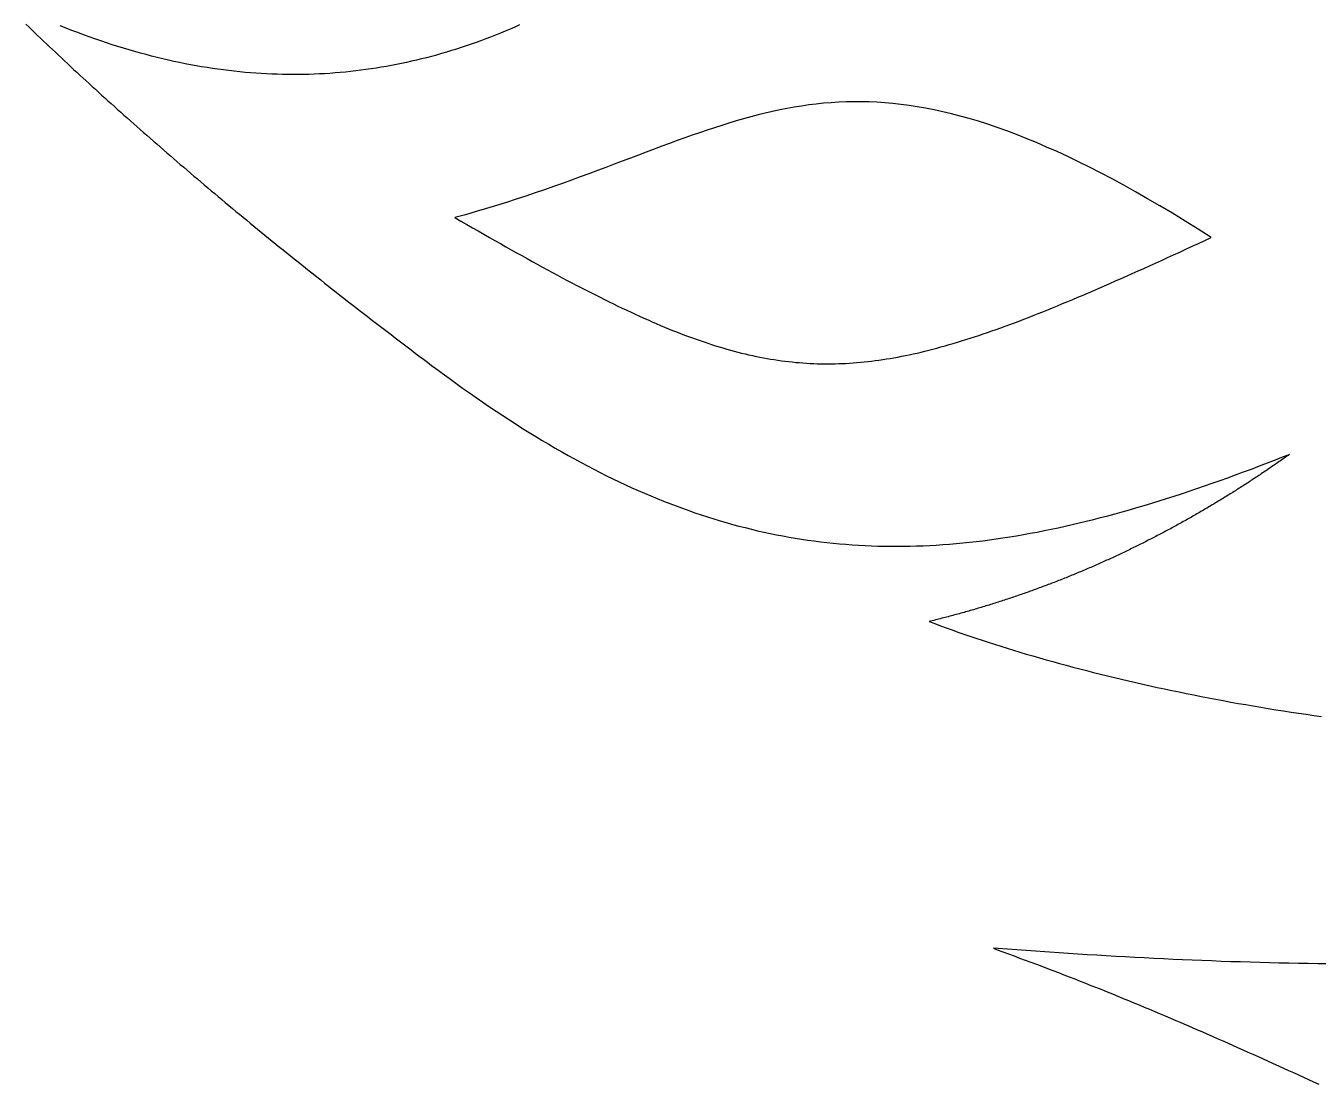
# Model space of a CAD drawing. Extents: x -11.5 to 11.5, y -11 to 11.
# Drawn here: x -8.881 to -5.215, y -8.669 to -5.667 of the extents above; entities that cross this region are included whole.
import ezdxf

# ---------------------------------------------------------------- set-up
doc = ezdxf.new("R2010")
doc.units = 0
doc.layers.add('1', color=30, linetype='CONTINUOUS')
doc.layers.add('3', color=10, linetype='CONTINUOUS')

msp = doc.modelspace()

# ---------------------------------------------------------------- linework, layer by layer
at = {"layer": '1'}
for points in [[(-8.88089, -5.66189, 0), (-8.87262, -5.66985, 0), (-8.86432, -5.67782, 0), (-8.85599, -5.6858, 0), (-8.84764, -5.69378, 0), (-8.83926, -5.70177, 0), (-8.83085, -5.70977, 0), (-8.82241, -5.71777, 0), (-8.81395, -5.72577, 0), (-8.80546, -5.73379, 0), (-8.79694, -5.74181, 0), (-8.7884, -5.74983, 0), (-8.77982, -5.75787, 0), (-8.77122, -5.76591, 0), (-8.76259, -5.77395, 0), (-8.75394, -5.782, 0), (-8.74525, -5.79006, 0), (-8.73654, -5.79813, 0), (-8.7278, -5.8062, 0), (-8.71903, -5.81428, 0), (-8.71024, -5.82236, 0), (-8.70141, -5.83045, 0), (-8.69256, -5.83855, 0), (-8.68368, -5.84665, 0), (-8.67477, -5.85476, 0), (-8.66584, -5.86288, 0), (-8.65687, -5.871, 0), (-8.64788, -5.87913, 0), (-8.63886, -5.88727, 0), (-8.62981, -5.89541, 0), (-8.62074, -5.90356, 0), (-8.61163, -5.91172, 0), (-8.6025, -5.91988, 0), (-8.59333, -5.92805, 0), (-8.58414, -5.93623, 0), (-8.57492, -5.94441, 0), (-8.56568, -5.9526, 0), (-8.5564, -5.96079, 0), (-8.5471, -5.96899, 0), (-8.53776, -5.9772, 0), (-8.5284, -5.98542, 0), (-8.51901, -5.99364, 0), (-8.50959, -6.00187, 0), (-8.50014, -6.0101, 0), (-8.49066, -6.01835, 0), (-8.48116, -6.02659, 0), (-8.47162, -6.03485, 0), (-8.46206, -6.04311, 0), (-8.45246, -6.05138, 0), (-8.44284, -6.05966, 0), (-8.43319, -6.06794, 0), (-8.42351, -6.07623, 0), (-8.4138, -6.08452, 0), (-8.40406, -6.09282, 0), (-8.39429, -6.10113, 0), (-8.38449, -6.10945, 0), (-8.37467, -6.11777, 0), (-8.36481, -6.1261, 0), (-8.35492, -6.13444, 0), (-8.34501, -6.14278, 0), (-8.33506, -6.15113, 0), (-8.32509, -6.15949, 0), (-8.31509, -6.16785, 0), (-8.30505, -6.17622, 0), (-8.29499, -6.1846, 0), (-8.2849, -6.19298, 0), (-8.27477, -6.20137, 0), (-8.26462, -6.20977, 0), (-8.25444, -6.21817, 0), (-8.24423, -6.22659, 0), (-8.23399, -6.235, 0), (-8.22371, -6.24343, 0), (-8.21341, -6.25186, 0), (-8.20308, -6.2603, 0), (-8.19272, -6.26875, 0), (-8.18233, -6.2772, 0), (-8.1719, -6.28566, 0), (-8.16145, -6.29413, 0), (-8.15097, -6.3026, 0), (-8.14046, -6.31108, 0), (-8.12991, -6.31957, 0), (-8.11934, -6.32806, 0), (-8.10874, -6.33656, 0), (-8.0981, -6.34507, 0), (-8.08744, -6.35359, 0), (-8.07674, -6.36211, 0), (-8.06602, -6.37064, 0), (-8.05526, -6.37918, 0), (-8.04447, -6.38772, 0), (-8.03366, -6.39627, 0), (-8.02281, -6.40483, 0), (-8.01193, -6.4134, 0), (-8.00102, -6.42197, 0), (-7.99008, -6.43055, 0), (-7.97911, -6.43913, 0), (-7.96811, -6.44773, 0), (-7.95707, -6.45633, 0), (-7.94601, -6.46494, 0), (-7.93492, -6.47355, 0), (-7.92379, -6.48217, 0), (-7.91263, -6.4908, 0), (-7.90144, -6.49944, 0), (-7.89022, -6.50808, 0), (-7.87897, -6.51673, 0), (-7.86769, -6.52539, 0), (-7.85638, -6.53406, 0), (-7.84504, -6.54273, 0), (-7.83366, -6.55141, 0), (-7.82225, -6.5601, 0), (-7.81081, -6.56879, 0), (-7.79934, -6.57749, 0), (-7.78784, -6.5862, 0), (-7.77631, -6.59492, 0), (-7.76475, -6.60364, 0), (-7.75315, -6.61237, 0), (-7.74152, -6.62111, 0), (-7.72986, -6.62985, 0), (-7.71817, -6.63861, 0), (-7.69966, -6.65238, 0), (-7.68031, -6.66662, 0), (-7.66103, -6.68063, 0), (-7.64182, -6.69442, 0), (-7.62268, -6.70799, 0), (-7.6036, -6.72134, 0), (-7.58459, -6.73448, 0), (-7.56565, -6.74739, 0), (-7.54676, -6.76008, 0), (-7.52793, -6.77255, 0), (-7.50916, -6.78481, 0), (-7.49045, -6.79685, 0), (-7.4718, -6.80867, 0), (-7.45319, -6.82028, 0), (-7.43464, -6.83167, 0), (-7.41613, -6.84284, 0), (-7.39768, -6.85381, 0), (-7.37927, -6.86455, 0), (-7.36091, -6.87509, 0), (-7.34259, -6.88541, 0), (-7.32431, -6.89552, 0), (-7.30607, -6.90542, 0), (-7.28787, -6.91511, 0), (-7.26971, -6.92459, 0), (-7.25158, -6.93386, 0), (-7.23349, -6.94291, 0), (-7.21542, -6.95176, 0), (-7.19739, -6.96041, 0), (-7.17939, -6.96884, 0), (-7.16141, -6.97707, 0), (-7.14346, -6.98509, 0), (-7.12553, -6.9929, 0), (-7.10762, -7.00052, 0), (-7.08974, -7.00792, 0), (-7.07187, -7.01512, 0), (-7.05402, -7.02212, 0), (-7.03619, -7.02891, 0), (-7.01837, -7.03551, 0), (-7.00056, -7.0419, 0), (-6.98276, -7.04808, 0), (-6.96498, -7.05407, 0), (-6.9472, -7.05986, 0), (-6.92942, -7.06545, 0), (-6.91165, -7.07084, 0), (-6.89388, -7.07603, 0), (-6.87612, -7.08102, 0), (-6.85835, -7.08582, 0), (-6.84058, -7.09041, 0), (-6.8228, -7.09482, 0), (-6.80502, -7.09902, 0), (-6.78724, -7.10303, 0), (-6.76944, -7.10685, 0), (-6.75163, -7.11047, 0), (-6.73381, -7.1139, 0), (-6.71598, -7.11714, 0), (-6.69813, -7.12018, 0), (-6.68027, -7.12303, 0), (-6.66238, -7.1257, 0), (-6.64448, -7.12817, 0), (-6.62655, -7.13045, 0), (-6.6086, -7.13254, 0), (-6.59063, -7.13444, 0), (-6.57262, -7.13615, 0), (-6.55459, -7.13768, 0), (-6.53653, -7.13901, 0), (-6.51844, -7.14017, 0), (-6.50031, -7.14113, 0), (-6.48215, -7.14191, 0), (-6.46396, -7.14251, 0), (-6.44572, -7.14292, 0), (-6.42744, -7.14314, 0), (-6.40913, -7.14319, 0), (-6.39077, -7.14305, 0), (-6.37236, -7.14272, 0), (-6.35391, -7.14222, 0), (-6.33541, -7.14153, 0), (-6.31686, -7.14067, 0), (-6.29826, -7.13962, 0), (-6.2796, -7.1384, 0), (-6.26089, -7.137, 0), (-6.24213, -7.13541, 0), (-6.22331, -7.13365, 0), (-6.20442, -7.13172, 0), (-6.18548, -7.12961, 0), (-6.16647, -7.12732, 0), (-6.1474, -7.12485, 0), (-6.12827, -7.12221, 0), (-6.10906, -7.1194, 0), (-6.08979, -7.11641, 0), (-6.07044, -7.11325, 0), (-6.05103, -7.10992, 0), (-6.03153, -7.10641, 0), (-6.01197, -7.10273, 0), (-5.99232, -7.09888, 0), (-5.9726, -7.09487, 0), (-5.95279, -7.09068, 0), (-5.93291, -7.08632, 0), (-5.91294, -7.08179, 0), (-5.89288, -7.0771, 0), (-5.87274, -7.07224, 0), (-5.8525, -7.06721, 0), (-5.83218, -7.06201, 0), (-5.81176, -7.05665, 0), (-5.79126, -7.05113, 0), (-5.77065, -7.04543, 0), (-5.74995, -7.03958, 0), (-5.72915, -7.03356, 0), (-5.70825, -7.02738, 0), (-5.68725, -7.02103, 0), (-5.66614, -7.01452, 0), (-5.64493, -7.00786, 0), (-5.62361, -7.00103, 0), (-5.60218, -6.99404, 0), (-5.58065, -6.98689, 0), (-5.559, -6.97958, 0), (-5.53724, -6.97211, 0), (-5.51536, -6.96449, 0), (-5.49336, -6.95671, 0), (-5.47125, -6.94877, 0), (-5.44902, -6.94067, 0), (-5.42667, -6.93242, 0), (-5.40419, -6.92401, 0), (-5.38159, -6.91545, 0), (-5.35886, -6.90674, 0), (-5.33601, -6.89787, 0), (-5.31302, -6.88885, 0), (-5.29673, -6.88268, 0), (-5.30031, -6.88523, 0), (-5.3039, -6.88777, 0), (-5.30748, -6.8903, 0), (-5.31107, -6.89283, 0), (-5.31467, -6.89536, 0), (-5.31826, -6.89788, 0), (-5.32186, -6.9004, 0), (-5.32547, -6.90292, 0), (-5.32907, -6.90542, 0), (-5.33268, -6.90793, 0), (-5.33629, -6.91043, 0), (-5.33991, -6.91292, 0), (-5.34353, -6.91541, 0), (-5.34715, -6.9179, 0), (-5.35077, -6.92038, 0), (-5.3544, -6.92285, 0), (-5.35803, -6.92532, 0), (-5.36167, -6.92779, 0), (-5.36531, -6.93025, 0), (-5.36895, -6.93271, 0), (-5.37259, -6.93516, 0), (-5.37624, -6.93761, 0), (-5.37989, -6.94005, 0), (-5.38355, -6.94249, 0), (-5.3872, -6.94492, 0), (-5.39086, -6.94735, 0), (-5.39453, -6.94977, 0), (-5.3982, -6.95219, 0), (-5.40187, -6.9546, 0), (-5.40554, -6.95701, 0), (-5.40922, -6.95942, 0), (-5.4129, -6.96182, 0), (-5.41658, -6.96421, 0), (-5.42027, -6.9666, 0), (-5.42396, -6.96898, 0), (-5.42765, -6.97136, 0), (-5.43135, -6.97374, 0), (-5.43505, -6.97611, 0), (-5.43876, -6.97847, 0), (-5.44246, -6.98083, 0), (-5.44617, -6.98319, 0), (-5.44989, -6.98554, 0), (-5.45361, -6.98788, 0), (-5.45733, -6.99022, 0), (-5.46105, -6.99256, 0), (-5.46478, -6.99489, 0), (-5.46851, -6.99721, 0), (-5.47225, -6.99953, 0), (-5.47598, -7.00185, 0), (-5.47972, -7.00416, 0), (-5.48347, -7.00646, 0), (-5.48722, -7.00876, 0), (-5.49097, -7.01106, 0), (-5.49473, -7.01335, 0), (-5.49848, -7.01563, 0), (-5.50225, -7.01791, 0), (-5.50601, -7.02019, 0), (-5.50978, -7.02246, 0), (-5.51355, -7.02472, 0), (-5.51733, -7.02698, 0), (-5.52111, -7.02923, 0), (-5.52489, -7.03148, 0), (-5.52868, -7.03373, 0), (-5.53247, -7.03597, 0), (-5.53626, -7.0382, 0), (-5.54006, -7.04043, 0), (-5.54386, -7.04265, 0), (-5.54766, -7.04487, 0), (-5.55147, -7.04708, 0), (-5.55528, -7.04929, 0), (-5.5591, -7.05149, 0), (-5.56292, -7.05369, 0), (-5.56674, -7.05588, 0), (-5.57056, -7.05807, 0), (-5.57439, -7.06025, 0), (-5.57823, -7.06243, 0), (-5.58206, -7.0646, 0), (-5.5859, -7.06677, 0), (-5.58974, -7.06893, 0), (-5.59359, -7.07108, 0), (-5.59744, -7.07323, 0), (-5.6013, -7.07538, 0), (-5.60516, -7.07752, 0), (-5.60902, -7.07965, 0), (-5.61288, -7.08178, 0), (-5.61675, -7.0839, 0), (-5.62062, -7.08602, 0), (-5.6245, -7.08814, 0), (-5.62838, -7.09024, 0), (-5.63226, -7.09234, 0), (-5.63615, -7.09444, 0), (-5.64004, -7.09653, 0), (-5.64394, -7.09862, 0), (-5.64783, -7.1007, 0), (-5.65174, -7.10277, 0), (-5.65564, -7.10484, 0), (-5.65955, -7.10691, 0), (-5.66346, -7.10897, 0), (-5.66738, -7.11102, 0), (-5.6713, -7.11307, 0), (-5.67523, -7.11511, 0), (-5.67915, -7.11715, 0), (-5.68309, -7.11918, 0), (-5.68702, -7.12121, 0), (-5.69096, -7.12323, 0), (-5.6949, -7.12524, 0), (-5.69885, -7.12725, 0), (-5.7028, -7.12925, 0), (-5.70676, -7.13125, 0), (-5.71071, -7.13325, 0), (-5.71468, -7.13523, 0), (-5.71864, -7.13722, 0), (-5.72261, -7.13919, 0), (-5.72659, -7.14116, 0), (-5.73056, -7.14313, 0), (-5.73454, -7.14509, 0), (-5.73853, -7.14704, 0), (-5.74252, -7.14899, 0), (-5.74651, -7.15093, 0), (-5.75051, -7.15287, 0), (-5.75451, -7.1548, 0), (-5.75851, -7.15672, 0), (-5.76252, -7.15864, 0), (-5.76653, -7.16056, 0), (-5.77055, -7.16247, 0), (-5.77457, -7.16437, 0), (-5.77859, -7.16627, 0), (-5.78262, -7.16816, 0), (-5.78665, -7.17004, 0), (-5.79069, -7.17192, 0), (-5.79472, -7.1738, 0), (-5.79877, -7.17567, 0), (-5.80282, -7.17753, 0), (-5.80687, -7.17939, 0), (-5.81092, -7.18124, 0), (-5.81498, -7.18308, 0), (-5.81904, -7.18492, 0), (-5.82311, -7.18676, 0), (-5.82718, -7.18859, 0), (-5.83126, -7.19041, 0), (-5.83533, -7.19223, 0), (-5.83942, -7.19404, 0), (-5.8435, -7.19584, 0), (-5.8476, -7.19764, 0), (-5.85169, -7.19943, 0), (-5.85579, -7.20122, 0), (-5.85989, -7.203, 0), (-5.864, -7.20478, 0), (-5.86811, -7.20655, 0), (-5.87222, -7.20831, 0), (-5.87634, -7.21007, 0), (-5.88047, -7.21182, 0), (-5.88459, -7.21357, 0), (-5.88873, -7.21531, 0), (-5.89286, -7.21704, 0), (-5.897, -7.21877, 0), (-5.90114, -7.22049, 0), (-5.90529, -7.22221, 0), (-5.90944, -7.22392, 0), (-5.9136, -7.22562, 0), (-5.91776, -7.22732, 0), (-5.92192, -7.22901, 0), (-5.92609, -7.2307, 0), (-5.93026, -7.23238, 0), (-5.93444, -7.23405, 0), (-5.93862, -7.23572, 0), (-5.9428, -7.23738, 0), (-5.94699, -7.23904, 0), (-5.95118, -7.24069, 0), (-5.95538, -7.24233, 0), (-5.95958, -7.24397, 0), (-5.96379, -7.2456, 0), (-5.968, -7.24723, 0), (-5.97221, -7.24884, 0), (-5.97643, -7.25046, 0), (-5.98065, -7.25207, 0), (-5.98488, -7.25367, 0), (-5.98911, -7.25526, 0), (-5.99334, -7.25685, 0), (-5.99758, -7.25843, 0), (-6.00182, -7.26001, 0), (-6.00607, -7.26158, 0), (-6.01032, -7.26314, 0), (-6.01458, -7.2647, 0), (-6.01884, -7.26625, 0), (-6.0231, -7.2678, 0), (-6.02737, -7.26934, 0), (-6.03165, -7.27087, 0), (-6.03592, -7.2724, 0), (-6.0402, -7.27392, 0), (-6.04449, -7.27543, 0), (-6.04878, -7.27694, 0), (-6.05307, -7.27844, 0), (-6.05737, -7.27994, 0), (-6.06168, -7.28142, 0), (-6.06598, -7.28291, 0), (-6.07029, -7.28438, 0), (-6.07461, -7.28585, 0), (-6.07893, -7.28732, 0), (-6.08326, -7.28877, 0), (-6.08758, -7.29022, 0), (-6.09192, -7.29167, 0), (-6.09626, -7.29311, 0), (-6.1006, -7.29454, 0), (-6.10494, -7.29596, 0), (-6.10929, -7.29738, 0), (-6.11365, -7.2988, 0), (-6.11801, -7.3002, 0), (-6.12237, -7.3016, 0), (-6.12674, -7.303, 0), (-6.13111, -7.30438, 0), (-6.13549, -7.30576, 0), (-6.13987, -7.30714, 0), (-6.14426, -7.30851, 0), (-6.14865, -7.30987, 0), (-6.15304, -7.31122, 0), (-6.15744, -7.31257, 0), (-6.16185, -7.31391, 0), (-6.16626, -7.31525, 0), (-6.17067, -7.31657, 0), (-6.17509, -7.3179, 0), (-6.17951, -7.31921, 0), (-6.18393, -7.32052, 0), (-6.18836, -7.32182, 0), (-6.1928, -7.32312, 0), (-6.19724, -7.32441, 0), (-6.20168, -7.32569, 0), (-6.20613, -7.32697, 0), (-6.21058, -7.32824, 0), (-6.21504, -7.3295, 0), (-6.2195, -7.33076, 0), (-6.22397, -7.332, 0), (-6.22844, -7.33325, 0), (-6.23292, -7.33448, 0), (-6.2374, -7.33571, 0), (-6.24188, -7.33694, 0), (-6.24637, -7.33815, 0), (-6.25087, -7.33936, 0), (-6.25536, -7.34057, 0), (-6.25987, -7.34176, 0), (-6.26438, -7.34295, 0), (-6.26889, -7.34413, 0), (-6.27341, -7.34531, 0), (-6.27793, -7.34648, 0), (-6.28245, -7.34764, 0), (-6.28698, -7.3488, 0), (-6.29152, -7.34995, 0), (-6.29606, -7.35109, 0), (-6.3006, -7.35223, 0), (-6.30515, -7.35335, 0), (-6.30971, -7.35448, 0), (-6.31427, -7.35559, 0), (-6.31883, -7.3567, 0)], [(-7.4802, -5.66403, 0), (-7.49382, -5.67007, 0), (-7.50747, -5.67599, 0), (-7.52115, -5.68178, 0), (-7.53486, -5.68744, 0), (-7.5486, -5.69298, 0), (-7.56237, -5.69839, 0), (-7.57616, -5.70368, 0), (-7.58998, -5.70884, 0), (-7.60384, -5.71386, 0), (-7.61772, -5.71876, 0), (-7.63163, -5.72353, 0), (-7.64557, -5.72817, 0), (-7.65954, -5.73268, 0), (-7.67353, -5.73706, 0), (-7.68756, -5.74131, 0), (-7.70162, -5.74542, 0), (-7.71571, -5.7494, 0), (-7.72982, -5.75325, 0), (-7.74397, -5.75697, 0), (-7.75815, -5.76055, 0), (-7.77236, -5.76399, 0), (-7.7866, -5.7673, 0), (-7.80087, -5.77048, 0), (-7.81517, -5.77352, 0), (-7.8295, -5.77642, 0), (-7.84386, -5.77918, 0), (-7.85825, -5.78181, 0), (-7.87267, -5.78429, 0), (-7.88713, -5.78664, 0), (-7.90161, -5.78885, 0), (-7.91613, -5.79092, 0), (-7.93068, -5.79284, 0), (-7.94526, -5.79463, 0), (-7.95987, -5.79627, 0), (-7.97452, -5.79778, 0), (-7.9892, -5.79914, 0), (-8.00391, -5.80035, 0), (-8.01865, -5.80142, 0), (-8.03342, -5.80235, 0), (-8.04823, -5.80313, 0), (-8.06307, -5.80377, 0), (-8.07794, -5.80426, 0), (-8.09285, -5.80461, 0), (-8.10778, -5.8048, 0), (-8.12275, -5.80485, 0), (-8.13776, -5.80475, 0), (-8.1528, -5.80451, 0), (-8.16787, -5.80411, 0), (-8.18297, -5.80356, 0), (-8.19811, -5.80287, 0), (-8.21329, -5.80202, 0), (-8.22849, -5.80102, 0), (-8.24373, -5.79987, 0), (-8.25901, -5.79856, 0), (-8.27432, -5.79711, 0), (-8.28966, -5.7955, 0), (-8.30504, -5.79373, 0), (-8.32046, -5.79181, 0), (-8.3359, -5.78974, 0), (-8.35139, -5.78751, 0), (-8.36691, -5.78512, 0), (-8.38246, -5.78258, 0), (-8.39805, -5.77988, 0), (-8.41367, -5.77702, 0), (-8.42933, -5.774, 0), (-8.44503, -5.77083, 0), (-8.46076, -5.76749, 0), (-8.47653, -5.764, 0), (-8.49233, -5.76034, 0), (-8.50817, -5.75652, 0), (-8.52405, -5.75255, 0), (-8.53996, -5.74841, 0), (-8.55591, -5.7441, 0), (-8.57189, -5.73964, 0), (-8.58792, -5.73501, 0), (-8.60397, -5.73021, 0), (-8.62007, -5.72525, 0), (-8.6362, -5.72013, 0), (-8.65237, -5.71484, 0), (-8.66858, -5.70938, 0), (-8.68483, -5.70376, 0), (-8.70111, -5.69797, 0), (-8.71743, -5.69201, 0), (-8.73379, -5.68588, 0), (-8.75018, -5.67958, 0), (-8.76662, -5.67311, 0), (-8.78309, -5.66648, 0)], [(-6.31883, -7.3567, 0), (-6.30279, -7.36275, 0), (-6.28657, -7.36877, 0), (-6.27019, -7.37475, 0), (-6.25363, -7.3807, 0), (-6.23691, -7.38661, 0), (-6.22003, -7.39249, 0), (-6.20298, -7.39832, 0), (-6.18578, -7.40412, 0), (-6.16843, -7.40988, 0), (-6.15092, -7.4156, 0), (-6.13326, -7.42128, 0), (-6.11545, -7.42692, 0), (-6.0975, -7.43251, 0), (-6.07941, -7.43807, 0), (-6.06118, -7.44358, 0), (-6.04281, -7.44904, 0), (-6.02431, -7.45446, 0), (-6.00568, -7.45984, 0), (-5.98692, -7.46517, 0), (-5.96803, -7.47045, 0), (-5.94903, -7.47568, 0), (-5.9299, -7.48087, 0), (-5.91065, -7.486, 0), (-5.89129, -7.49109, 0), (-5.87182, -7.49612, 0), (-5.85224, -7.50111, 0), (-5.83255, -7.50604, 0), (-5.81275, -7.51092, 0), (-5.79286, -7.51574, 0), (-5.77287, -7.52051, 0), (-5.75278, -7.52523, 0), (-5.7326, -7.52989, 0), (-5.71232, -7.53449, 0), (-5.69196, -7.53904, 0), (-5.67152, -7.54353, 0), (-5.65099, -7.54795, 0), (-5.63038, -7.55232, 0), (-5.60969, -7.55663, 0), (-5.58893, -7.56088, 0), (-5.5681, -7.56507, 0), (-5.5472, -7.5692, 0), (-5.52623, -7.57326, 0), (-5.5052, -7.57725, 0), (-5.48411, -7.58119, 0), (-5.46295, -7.58506, 0), (-5.44175, -7.58886, 0), (-5.42049, -7.59259, 0), (-5.39918, -7.59626, 0), (-5.37782, -7.59986, 0), (-5.35641, -7.60339, 0), (-5.33497, -7.60685, 0), (-5.31348, -7.61024, 0), (-5.29196, -7.61356, 0), (-5.27041, -7.61681, 0), (-5.24882, -7.61999, 0), (-5.2272, -7.62309, 0), (-5.20556, -7.62612, 0)], [(-5.18779, -8.32796, 0), (-5.2154, -8.32763, 0), (-5.243, -8.32724, 0), (-5.27057, -8.32677, 0), (-5.29813, -8.32624, 0), (-5.32565, -8.32565, 0), (-5.35316, -8.325, 0), (-5.38064, -8.32428, 0), (-5.4081, -8.32351, 0), (-5.43553, -8.32267, 0), (-5.46293, -8.32178, 0), (-5.4903, -8.32083, 0), (-5.51764, -8.31982, 0), (-5.54495, -8.31876, 0), (-5.57223, -8.31764, 0), (-5.59947, -8.31648, 0), (-5.62668, -8.31526, 0), (-5.65386, -8.31399, 0), (-5.681, -8.31267, 0), (-5.7081, -8.3113, 0), (-5.73516, -8.30988, 0), (-5.76218, -8.30842, 0), (-5.78916, -8.30691, 0), (-5.8161, -8.30536, 0), (-5.843, -8.30376, 0), (-5.86985, -8.30213, 0), (-5.89665, -8.30045, 0), (-5.92341, -8.29873, 0), (-5.95013, -8.29698, 0), (-5.97679, -8.29518, 0), (-6.0034, -8.29335, 0), (-6.02997, -8.29149, 0), (-6.05648, -8.28959, 0), (-6.08294, -8.28765, 0), (-6.10934, -8.28569, 0), (-6.13569, -8.28369, 0), (-6.12549, -8.28834, 0), (-6.10948, -8.29409, 0), (-6.09351, -8.29985, 0), (-6.0776, -8.30564, 0), (-6.06172, -8.31146, 0), (-6.0459, -8.31729, 0), (-6.03012, -8.32315, 0), (-6.01438, -8.32903, 0), (-5.99869, -8.33493, 0), (-5.98305, -8.34086, 0), (-5.96744, -8.3468, 0), (-5.95188, -8.35276, 0), (-5.93636, -8.35875, 0), (-5.92088, -8.36475, 0), (-5.90544, -8.37077, 0), (-5.89004, -8.37682, 0), (-5.87468, -8.38288, 0), (-5.85936, -8.38895, 0), (-5.84407, -8.39505, 0), (-5.82883, -8.40116, 0), (-5.81361, -8.4073, 0), (-5.79844, -8.41344, 0), (-5.7833, -8.41961, 0), (-5.76819, -8.42579, 0), (-5.75312, -8.43199, 0), (-5.73809, -8.4382, 0), (-5.72308, -8.44443, 0), (-5.70811, -8.45067, 0), (-5.69317, -8.45693, 0), (-5.67825, -8.4632, 0), (-5.66337, -8.46948, 0), (-5.64852, -8.47578, 0), (-5.6337, -8.48209, 0), (-5.6189, -8.48842, 0), (-5.60414, -8.49475, 0), (-5.5894, -8.5011, 0), (-5.57468, -8.50746, 0), (-5.55999, -8.51384, 0), (-5.54533, -8.52022, 0), (-5.53069, -8.52661, 0), (-5.51608, -8.53302, 0), (-5.50148, -8.53943, 0), (-5.48692, -8.54586, 0), (-5.47237, -8.55229, 0), (-5.45784, -8.55873, 0), (-5.44333, -8.56518, 0), (-5.42885, -8.57164, 0), (-5.41438, -8.57811, 0), (-5.39993, -8.58458, 0), (-5.3855, -8.59106, 0), (-5.37109, -8.59755, 0), (-5.35669, -8.60405, 0), (-5.34231, -8.61055, 0), (-5.32794, -8.61706, 0), (-5.31359, -8.62357, 0), (-5.29926, -8.63009, 0), (-5.28493, -8.63661, 0), (-5.27062, -8.64314, 0), (-5.25633, -8.64967, 0), (-5.24204, -8.65621, 0), (-5.22776, -8.66275, 0), (-5.2135, -8.66929, 0)]]:
    msp.add_polyline3d(points, dxfattribs=at)
at = {"layer": '3', "color": 1}
msp.add_polyline3d([(-5.51802, -6.26707, 0), (-5.55558, -6.24331, 0), (-5.59244, -6.22044, 0), (-5.6286, -6.19843, 0), (-5.6641, -6.17728, 0), (-5.69893, -6.15699, 0), (-5.73312, -6.13752, 0), (-5.76668, -6.11888, 0), (-5.79962, -6.10105, 0), (-5.83196, -6.08401, 0), (-5.86372, -6.06777, 0), (-5.89491, -6.0523, 0), (-5.92554, -6.03759, 0), (-5.95563, -6.02363, 0), (-5.98519, -6.01041, 0), (-6.01424, -5.99791, 0), (-6.0428, -5.98613, 0), (-6.07088, -5.97506, 0), (-6.09849, -5.96467, 0), (-6.12564, -5.95496, 0), (-6.15236, -5.94592, 0), (-6.17866, -5.93753, 0), (-6.20455, -5.92979, 0), (-6.23005, -5.92267, 0), (-6.25517, -5.91617, 0), (-6.27993, -5.91028, 0), (-6.30434, -5.90498, 0), (-6.32842, -5.90027, 0), (-6.35218, -5.89612, 0), (-6.37564, -5.89253, 0), (-6.39881, -5.88949, 0), (-6.4217, -5.88698, 0), (-6.44434, -5.885, 0), (-6.46673, -5.88352, 0), (-6.48889, -5.88254, 0), (-6.51084, -5.88205, 0), (-6.53259, -5.88203, 0), (-6.55416, -5.88248, 0), (-6.57555, -5.88337, 0), (-6.59679, -5.8847, 0), (-6.6179, -5.88646, 0), (-6.63887, -5.88863, 0), (-6.65974, -5.8912, 0), (-6.68051, -5.89416, 0), (-6.7012, -5.8975, 0), (-6.72183, -5.9012, 0), (-6.7424, -5.90526, 0), (-6.76294, -5.90965, 0), (-6.78345, -5.91438, 0), (-6.80397, -5.91943, 0), (-6.82449, -5.92478, 0), (-6.84503, -5.93042, 0), (-6.86561, -5.93635, 0), (-6.88625, -5.94254, 0), (-6.90695, -5.94899, 0), (-6.92773, -5.95569, 0), (-6.94862, -5.96262, 0), (-6.96961, -5.96977, 0), (-6.99074, -5.97713, 0), (-7.012, -5.98468, 0), (-7.03343, -5.99242, 0), (-7.05502, -6.00034, 0), (-7.0768, -6.00841, 0), (-7.09879, -6.01664, 0), (-7.12099, -6.025, 0), (-7.14342, -6.03348, 0), (-7.1661, -6.04208, 0), (-7.18904, -6.05078, 0), (-7.21225, -6.05957, 0), (-7.23576, -6.06843, 0), (-7.25957, -6.07736, 0), (-7.2837, -6.08635, 0), (-7.30817, -6.09537, 0), (-7.33299, -6.10442, 0), (-7.35817, -6.11349, 0), (-7.38373, -6.12256, 0), (-7.40969, -6.13162, 0), (-7.43605, -6.14067, 0), (-7.46285, -6.14968, 0), (-7.49008, -6.15865, 0), (-7.51776, -6.16757, 0), (-7.54592, -6.17641, 0), (-7.57455, -6.18518, 0), (-7.60369, -6.19385, 0), (-7.63334, -6.20242, 0), (-7.66352, -6.21088, 0), (-7.64688, -6.2205, 0), (-7.6304, -6.23, 0), (-7.61408, -6.23939, 0), (-7.59792, -6.24867, 0), (-7.58191, -6.25782, 0), (-7.56606, -6.26686, 0), (-7.55036, -6.27579, 0), (-7.53482, -6.2846, 0), (-7.51942, -6.2933, 0), (-7.50416, -6.30188, 0), (-7.48905, -6.31035, 0), (-7.47408, -6.3187, 0), (-7.45925, -6.32693, 0), (-7.44456, -6.33506, 0), (-7.43, -6.34306, 0), (-7.41558, -6.35096, 0), (-7.40129, -6.35874, 0), (-7.38713, -6.3664, 0), (-7.37309, -6.37395, 0), (-7.35918, -6.38139, 0), (-7.3454, -6.38871, 0), (-7.33173, -6.39592, 0), (-7.31819, -6.40302, 0), (-7.30476, -6.41, 0), (-7.29145, -6.41687, 0), (-7.27825, -6.42362, 0), (-7.26516, -6.43027, 0), (-7.25218, -6.4368, 0), (-7.23931, -6.44321, 0), (-7.22654, -6.44951, 0), (-7.21388, -6.4557, 0), (-7.20132, -6.46178, 0), (-7.18885, -6.46775, 0), (-7.17648, -6.4736, 0), (-7.16421, -6.47934, 0), (-7.15203, -6.48497, 0), (-7.13994, -6.49048, 0), (-7.12794, -6.49589, 0), (-7.11602, -6.50118, 0), (-7.10419, -6.50636, 0), (-7.09244, -6.51143, 0), (-7.08078, -6.51639, 0), (-7.06919, -6.52123, 0), (-7.05767, -6.52596, 0), (-7.04623, -6.53059, 0), (-7.03487, -6.5351, 0), (-7.02357, -6.5395, 0), (-7.01234, -6.54379, 0), (-7.00118, -6.54797, 0), (-6.99008, -6.55203, 0), (-6.97904, -6.55599, 0), (-6.96806, -6.55984, 0), (-6.95715, -6.56357, 0), (-6.94628, -6.5672, 0), (-6.93547, -6.57071, 0), (-6.92471, -6.57412, 0), (-6.91401, -6.57741, 0), (-6.90335, -6.5806, 0), (-6.89273, -6.58367, 0), (-6.88216, -6.58664, 0), (-6.87163, -6.5895, 0), (-6.86114, -6.59224, 0), (-6.85068, -6.59488, 0), (-6.84027, -6.59741, 0), (-6.82988, -6.59983, 0), (-6.81953, -6.60213, 0), (-6.8092, -6.60434, 0), (-6.7989, -6.60643, 0), (-6.78863, -6.60841, 0), (-6.77838, -6.61028, 0), (-6.76815, -6.61205, 0), (-6.75794, -6.61371, 0), (-6.74775, -6.61526, 0), (-6.73757, -6.6167, 0), (-6.72741, -6.61803, 0), (-6.71725, -6.61925, 0), (-6.70711, -6.62037, 0), (-6.69697, -6.62138, 0), (-6.68683, -6.62228, 0), (-6.6767, -6.62307, 0), (-6.66657, -6.62376, 0), (-6.65644, -6.62434, 0), (-6.6463, -6.62481, 0), (-6.63616, -6.62517, 0), (-6.62601, -6.62543, 0), (-6.61585, -6.62558, 0), (-6.60568, -6.62562, 0), (-6.59549, -6.62556, 0), (-6.58529, -6.62539, 0), (-6.57507, -6.62511, 0), (-6.56483, -6.62473, 0), (-6.55457, -6.62424, 0), (-6.54429, -6.62364, 0), (-6.53397, -6.62294, 0), (-6.52363, -6.62213, 0), (-6.51326, -6.62122, 0), (-6.50286, -6.6202, 0), (-6.49242, -6.61907, 0), (-6.48195, -6.61784, 0), (-6.47144, -6.6165, 0), (-6.46089, -6.61506, 0), (-6.45029, -6.61351, 0), (-6.43966, -6.61186, 0), (-6.42897, -6.6101, 0), (-6.41824, -6.60824, 0), (-6.40745, -6.60627, 0), (-6.39661, -6.6042, 0), (-6.38572, -6.60202, 0), (-6.37477, -6.59974, 0), (-6.36376, -6.59735, 0), (-6.35269, -6.59486, 0), (-6.34156, -6.59227, 0), (-6.33036, -6.58957, 0), (-6.3191, -6.58677, 0), (-6.30777, -6.58386, 0), (-6.29636, -6.58085, 0), (-6.28488, -6.57774, 0), (-6.27333, -6.57452, 0), (-6.2617, -6.5712, 0), (-6.24999, -6.56777, 0), (-6.2382, -6.56425, 0), (-6.22632, -6.56062, 0), (-6.21436, -6.55688, 0), (-6.20231, -6.55305, 0), (-6.19018, -6.54911, 0), (-6.17795, -6.54506, 0), (-6.16562, -6.54092, 0), (-6.15321, -6.53667, 0), (-6.14069, -6.53232, 0), (-6.12807, -6.52787, 0), (-6.11535, -6.52331, 0), (-6.10253, -6.51866, 0), (-6.0896, -6.5139, 0), (-6.07657, -6.50904, 0), (-6.06342, -6.50407, 0), (-6.05016, -6.49901, 0), (-6.03679, -6.49384, 0), (-6.0233, -6.48858, 0), (-6.00969, -6.48321, 0), (-5.99597, -6.47774, 0), (-5.98212, -6.47217, 0), (-5.96814, -6.46649, 0), (-5.95404, -6.46072, 0), (-5.93981, -6.45485, 0), (-5.92545, -6.44887, 0), (-5.91096, -6.4428, 0), (-5.89633, -6.43662, 0), (-5.88157, -6.43034, 0), (-5.86666, -6.42397, 0), (-5.85162, -6.41749, 0), (-5.83643, -6.41091, 0), (-5.8211, -6.40424, 0), (-5.80562, -6.39746, 0), (-5.79, -6.39058, 0), (-5.77422, -6.38361, 0), (-5.75829, -6.37653, 0), (-5.7422, -6.36935, 0), (-5.72595, -6.36208, 0), (-5.70955, -6.35471, 0), (-5.69299, -6.34723, 0), (-5.67626, -6.33966, 0), (-5.65937, -6.33199, 0), (-5.64231, -6.32422, 0), (-5.62508, -6.31635, 0), (-5.60767, -6.30838, 0), (-5.5901, -6.30032, 0), (-5.57235, -6.29215, 0), (-5.55442, -6.28389, 0), (-5.53631, -6.27553, 0), (-5.51802, -6.26707, 0)], dxfattribs=at)

doc.saveas('drawing.dxf')
